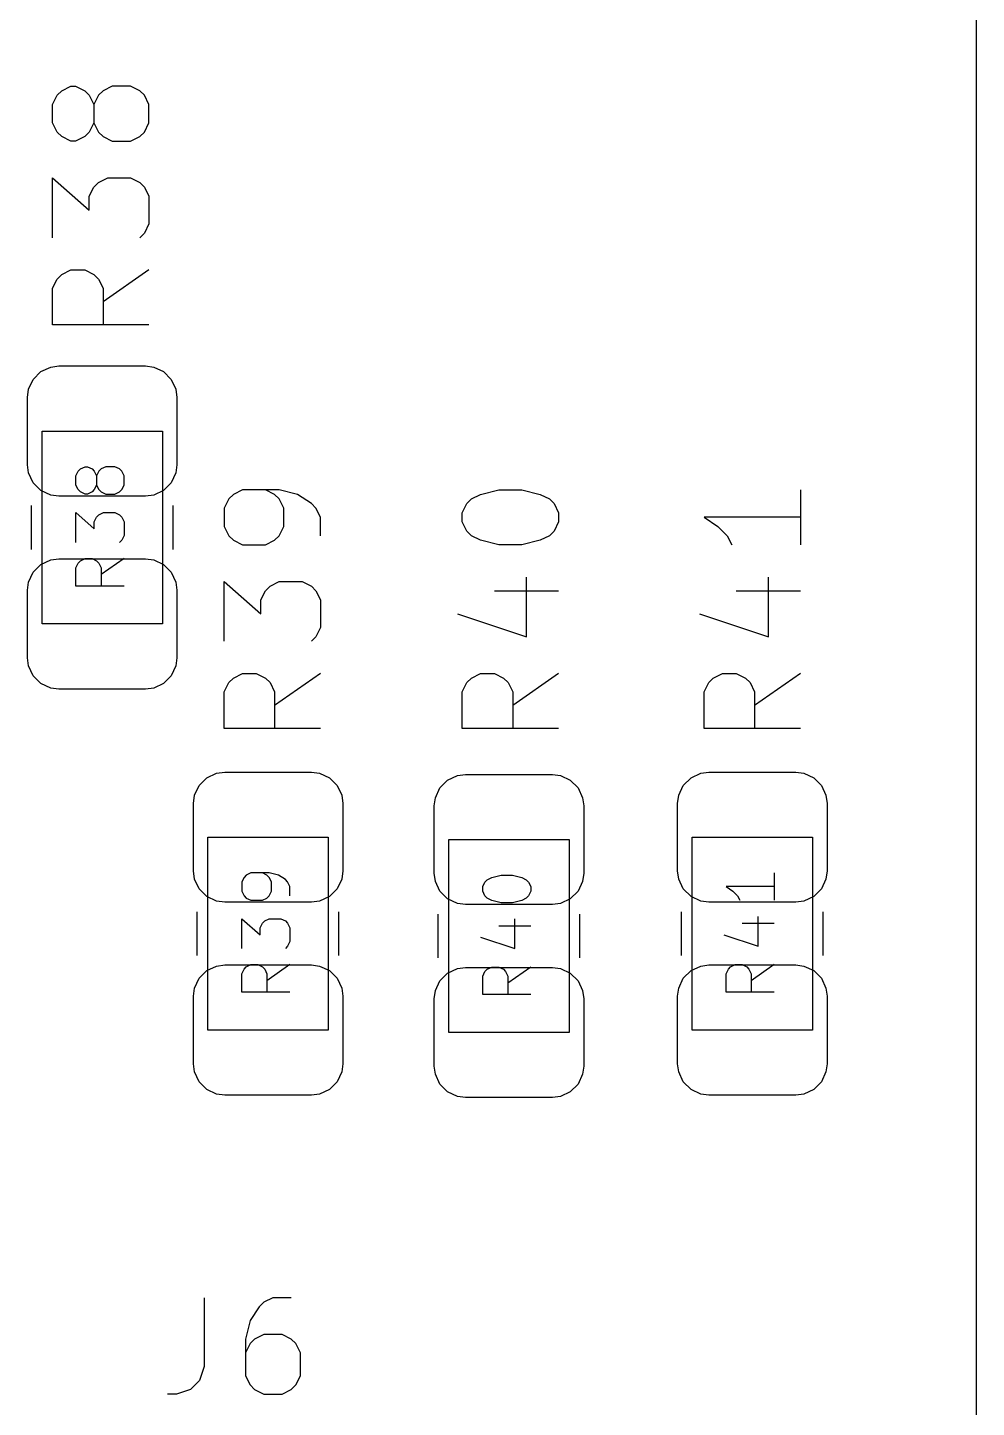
# Model space of a CAD drawing. Header units: millimetres. Extents: x 132 to 276, y -210 to -42.
# Drawn here: x 265.65 to 275.5, y -77.06 to -62.76 of the extents above; entities that cross this region are included whole.
import ezdxf

# ---------------------------------------------------------------- set-up
doc = ezdxf.new("R2010")
doc.units = ezdxf.units.MM
for name, color, linetype in [('BLACK', 7, 'CONTINUOUS'), ('GRAY3', 9, 'CONTINUOUS'), ('LYELLOW', 51, 'CONTINUOUS'), ('WHITE', 7, 'CONTINUOUS')]:
    doc.layers.add(name, color=color, linetype=linetype)

msp = doc.modelspace()

# ---------------------------------------------------------------- linework, layer by layer
at = {"layer": 'BLACK', "linetype": 'CONTINUOUS'}
for p, q in [((265.713775, -66.403587), (265.793587, -66.323775)), ((265.793587, -66.323775), (265.895883, -66.276074)), ((265.895883, -66.276074), (265.98, -66.265001)), ((265.98, -66.265001), (266.880001, -66.265)), ((266.880001, -66.265), (266.964117, -66.276074)), ((266.964117, -66.276074), (267.066413, -66.323775)), ((267.066413, -66.323775), (267.146225, -66.403587)), ((265.655, -66.589999), (265.666074, -66.505883)), ((265.666074, -66.505883), (265.713775, -66.403587)), ((267.146225, -66.403587), (267.193926, -66.505883)), ((267.193926, -66.505883), (267.204999, -66.59)), ((265.655001, -67.29), (265.655, -66.589999)), ((267.204999, -66.59), (267.205, -67.290001)), ((265.666074, -67.374117), (265.655001, -67.29)), ((265.713775, -67.476413), (265.666074, -67.374117)), ((267.193926, -67.374117), (267.146225, -67.476413)), ((267.205, -67.290001), (267.193926, -67.374117)), ((265.793587, -67.556225), (265.713775, -67.476413)), ((267.146225, -67.476413), (267.066413, -67.556225)), ((265.895883, -67.603926), (265.793587, -67.556225)), ((265.979999, -67.615), (265.895883, -67.603926)), ((266.88, -67.614999), (265.979999, -67.615)), ((266.964117, -67.603926), (266.88, -67.614999)), ((267.066413, -67.556225), (266.964117, -67.603926)), ((265.713775, -68.403587), (265.793587, -68.323775)), ((265.793587, -68.323775), (265.895883, -68.276074)), ((265.895883, -68.276074), (265.98, -68.265001)), ((265.98, -68.265001), (266.880001, -68.265)), ((266.880001, -68.265), (266.964117, -68.276074)), ((266.964117, -68.276074), (267.066413, -68.323775)), ((267.066413, -68.323775), (267.146225, -68.403587)), ((265.655, -68.589999), (265.666074, -68.505883)), ((265.666074, -68.505883), (265.713775, -68.403587)), ((267.146225, -68.403587), (267.193926, -68.505883)), ((267.193926, -68.505883), (267.204999, -68.59)), ((265.655001, -69.29), (265.655, -68.589999)), ((267.204999, -68.59), (267.205, -69.290001)), ((265.666074, -69.374117), (265.655001, -69.29)), ((265.713775, -69.476413), (265.666074, -69.374117)), ((267.193926, -69.374117), (267.146225, -69.476413)), ((267.205, -69.290001), (267.193926, -69.374117)), ((265.793587, -69.556225), (265.713775, -69.476413)), ((267.146225, -69.476413), (267.066413, -69.556225)), ((265.895883, -69.603926), (265.793587, -69.556225)), ((265.979999, -69.615), (265.895883, -69.603926)), ((266.88, -69.614999), (265.979999, -69.615)), ((266.964117, -69.603926), (266.88, -69.614999)), ((267.066413, -69.556225), (266.964117, -69.603926)), ((267.513587, -70.533775), (267.615883, -70.486074)), ((267.615883, -70.486074), (267.7, -70.475001)), ((267.7, -70.475001), (268.600001, -70.475)), ((268.600001, -70.475), (268.684117, -70.486074)), ((268.684117, -70.486074), (268.786413, -70.533775)), ((270.013587, -70.558775), (270.115883, -70.511074)), ((270.115883, -70.511074), (270.2, -70.500001)), ((270.2, -70.500001), (271.100001, -70.5)), ((271.100001, -70.5), (271.184117, -70.511074)), ((271.184117, -70.511074), (271.286413, -70.558775)), ((272.538587, -70.533775), (272.640883, -70.486074)), ((272.640883, -70.486074), (272.725, -70.475001)), ((272.725, -70.475001), (273.625001, -70.475)), ((273.625001, -70.475), (273.709117, -70.486074)), ((273.709117, -70.486074), (273.811413, -70.533775)), ((267.386074, -70.715883), (267.433775, -70.613587)), ((267.433775, -70.613587), (267.513587, -70.533775)), ((268.786413, -70.533775), (268.866225, -70.613587)), ((268.866225, -70.613587), (268.913926, -70.715883)), ((269.886074, -70.740883), (269.933775, -70.638587)), ((269.933775, -70.638587), (270.013587, -70.558775)), ((271.286413, -70.558775), (271.366225, -70.638587)), ((271.366225, -70.638587), (271.413926, -70.740883)), ((272.411074, -70.715883), (272.458775, -70.613587)), ((272.458775, -70.613587), (272.538587, -70.533775)), ((273.811413, -70.533775), (273.891225, -70.613587)), ((273.891225, -70.613587), (273.938926, -70.715883)), ((267.375, -70.799999), (267.386074, -70.715883)), ((267.375001, -71.5), (267.375, -70.799999)), ((268.913926, -70.715883), (268.924999, -70.8)), ((268.924999, -70.8), (268.925, -71.500001)), ((269.875, -70.824999), (269.886074, -70.740883)), ((271.413926, -70.740883), (271.424999, -70.825)), ((272.4, -70.799999), (272.411074, -70.715883)), ((272.400001, -71.5), (272.4, -70.799999)), ((273.938926, -70.715883), (273.949999, -70.8)), ((273.949999, -70.8), (273.95, -71.500001)), ((269.875001, -71.525), (269.875, -70.824999)), ((271.424999, -70.825), (271.425, -71.525001)), ((267.386074, -71.584117), (267.375001, -71.5)), ((268.925, -71.500001), (268.913926, -71.584117)), ((269.886074, -71.609117), (269.875001, -71.525)), ((271.425, -71.525001), (271.413926, -71.609117)), ((272.411074, -71.584117), (272.400001, -71.5)), ((273.95, -71.500001), (273.938926, -71.584117)), ((267.433775, -71.686413), (267.386074, -71.584117)), ((268.913926, -71.584117), (268.866225, -71.686413)), ((269.933775, -71.711413), (269.886074, -71.609117)), ((271.413926, -71.609117), (271.366225, -71.711413)), ((272.458775, -71.686413), (272.411074, -71.584117)), ((273.938926, -71.584117), (273.891225, -71.686413)), ((267.513587, -71.766225), (267.433775, -71.686413)), ((267.615883, -71.813926), (267.513587, -71.766225)), ((267.699999, -71.825), (267.615883, -71.813926)), ((268.684117, -71.813926), (268.6, -71.824999)), ((268.786413, -71.766225), (268.684117, -71.813926)), ((268.866225, -71.686413), (268.786413, -71.766225)), ((270.013587, -71.791225), (269.933775, -71.711413)), ((270.115883, -71.838926), (270.013587, -71.791225)), ((271.286413, -71.791225), (271.184117, -71.838926)), ((271.366225, -71.711413), (271.286413, -71.791225)), ((272.538587, -71.766225), (272.458775, -71.686413)), ((272.640883, -71.813926), (272.538587, -71.766225)), ((272.724999, -71.825), (272.640883, -71.813926)), ((273.709117, -71.813926), (273.625, -71.824999)), ((273.811413, -71.766225), (273.709117, -71.813926)), ((273.891225, -71.686413), (273.811413, -71.766225)), ((268.6, -71.824999), (267.699999, -71.825)), ((270.199999, -71.85), (270.115883, -71.838926)), ((271.1, -71.849999), (270.199999, -71.85)), ((271.184117, -71.838926), (271.1, -71.849999)), ((273.625, -71.824999), (272.724999, -71.825)), ((267.513587, -72.533775), (267.615883, -72.486074)), ((267.615883, -72.486074), (267.7, -72.475001)), ((267.7, -72.475001), (268.600001, -72.475)), ((268.600001, -72.475), (268.684117, -72.486074)), ((268.684117, -72.486074), (268.786413, -72.533775)), ((270.013587, -72.558775), (270.115883, -72.511074)), ((270.115883, -72.511074), (270.2, -72.500001)), ((270.2, -72.500001), (271.100001, -72.5)), ((271.100001, -72.5), (271.184117, -72.511074)), ((271.184117, -72.511074), (271.286413, -72.558775)), ((272.538587, -72.533775), (272.640883, -72.486074)), ((272.640883, -72.486074), (272.725, -72.475001)), ((272.725, -72.475001), (273.625001, -72.475)), ((273.625001, -72.475), (273.709117, -72.486074)), ((273.709117, -72.486074), (273.811413, -72.533775)), ((267.386074, -72.715883), (267.433775, -72.613587)), ((267.433775, -72.613587), (267.513587, -72.533775)), ((268.786413, -72.533775), (268.866225, -72.613587)), ((268.866225, -72.613587), (268.913926, -72.715883)), ((269.886074, -72.740883), (269.933775, -72.638587)), ((269.933775, -72.638587), (270.013587, -72.558775)), ((271.286413, -72.558775), (271.366225, -72.638587)), ((271.366225, -72.638587), (271.413926, -72.740883)), ((272.411074, -72.715883), (272.458775, -72.613587)), ((272.458775, -72.613587), (272.538587, -72.533775)), ((273.811413, -72.533775), (273.891225, -72.613587)), ((273.891225, -72.613587), (273.938926, -72.715883)), ((267.375, -72.799999), (267.386074, -72.715883)), ((267.375001, -73.5), (267.375, -72.799999)), ((268.913926, -72.715883), (268.924999, -72.8)), ((268.924999, -72.8), (268.925, -73.500001)), ((269.875, -72.824999), (269.886074, -72.740883)), ((271.413926, -72.740883), (271.424999, -72.825)), ((272.4, -72.799999), (272.411074, -72.715883)), ((272.400001, -73.5), (272.4, -72.799999)), ((273.938926, -72.715883), (273.949999, -72.8)), ((273.949999, -72.8), (273.95, -73.500001)), ((269.875001, -73.525), (269.875, -72.824999)), ((271.424999, -72.825), (271.425, -73.525001)), ((267.386074, -73.584117), (267.375001, -73.5)), ((268.925, -73.500001), (268.913926, -73.584117)), ((269.886074, -73.609117), (269.875001, -73.525)), ((271.425, -73.525001), (271.413926, -73.609117)), ((272.411074, -73.584117), (272.400001, -73.5)), ((273.95, -73.500001), (273.938926, -73.584117)), ((267.433775, -73.686413), (267.386074, -73.584117)), ((268.913926, -73.584117), (268.866225, -73.686413)), ((269.933775, -73.711413), (269.886074, -73.609117)), ((271.413926, -73.609117), (271.366225, -73.711413)), ((272.458775, -73.686413), (272.411074, -73.584117)), ((273.938926, -73.584117), (273.891225, -73.686413)), ((267.513587, -73.766225), (267.433775, -73.686413)), ((267.615883, -73.813926), (267.513587, -73.766225)), ((267.699999, -73.825), (267.615883, -73.813926)), ((268.684117, -73.813926), (268.6, -73.824999)), ((268.786413, -73.766225), (268.684117, -73.813926)), ((268.866225, -73.686413), (268.786413, -73.766225)), ((270.013587, -73.791225), (269.933775, -73.711413)), ((270.115883, -73.838926), (270.013587, -73.791225)), ((271.286413, -73.791225), (271.184117, -73.838926)), ((271.366225, -73.711413), (271.286413, -73.791225)), ((272.538587, -73.766225), (272.458775, -73.686413)), ((272.640883, -73.813926), (272.538587, -73.766225)), ((272.724999, -73.825), (272.640883, -73.813926)), ((273.709117, -73.813926), (273.625, -73.824999)), ((273.811413, -73.766225), (273.709117, -73.813926)), ((273.891225, -73.686413), (273.811413, -73.766225)), ((268.6, -73.824999), (267.699999, -73.825)), ((270.199999, -73.85), (270.115883, -73.838926)), ((271.1, -73.849999), (270.199999, -73.85)), ((271.184117, -73.838926), (271.1, -73.849999)), ((273.625, -73.824999), (272.724999, -73.825))]:
    msp.add_line(p, q, dxfattribs=at)
at = {"layer": 'GRAY3', "linetype": 'CONTINUOUS'}
for p, q in [((265.805, -66.94), (267.055, -66.94)), ((265.805, -68.94), (265.805, -66.94)), ((267.055, -66.94), (267.055, -68.94)), ((266.157149, -67.404285), (266.180959, -67.356666)), ((266.180959, -67.356666), (266.204768, -67.332857)), ((266.204768, -67.332857), (266.252387, -67.309047)), ((266.252387, -67.309047), (266.276197, -67.309047)), ((266.276197, -67.309047), (266.323816, -67.332857)), ((266.323816, -67.332857), (266.347625, -67.356666)), ((266.347625, -67.356666), (266.371435, -67.404285)), ((266.395244, -67.356666), (266.371435, -67.404285)), ((266.419054, -67.332857), (266.395244, -67.356666)), ((266.466673, -67.309047), (266.419054, -67.332857)), ((266.561911, -67.309047), (266.466673, -67.309047)), ((266.60953, -67.332857), (266.561911, -67.309047)), ((266.63334, -67.356666), (266.60953, -67.332857)), ((266.657149, -67.404285), (266.63334, -67.356666)), ((266.157149, -67.499523), (266.157149, -67.404285)), ((266.180959, -67.547142), (266.157149, -67.499523)), ((266.371435, -67.499523), (266.347625, -67.547142)), ((266.371435, -67.404285), (266.371435, -67.499523)), ((266.371435, -67.499523), (266.395244, -67.547142)), ((266.63334, -67.547142), (266.657149, -67.499523)), ((266.657149, -67.499523), (266.657149, -67.404285)), ((266.204768, -67.570952), (266.180959, -67.547142)), ((266.252387, -67.594761), (266.204768, -67.570952)), ((266.276197, -67.594761), (266.252387, -67.594761)), ((266.323816, -67.570952), (266.276197, -67.594761)), ((266.347625, -67.547142), (266.323816, -67.570952)), ((266.395244, -67.547142), (266.419054, -67.570952)), ((266.419054, -67.570952), (266.466673, -67.594761)), ((266.466673, -67.594761), (266.561911, -67.594761)), ((266.561911, -67.594761), (266.60953, -67.570952)), ((266.60953, -67.570952), (266.63334, -67.547142)), ((266.157149, -68.094761), (266.157149, -67.785237)), ((266.157149, -67.785237), (266.347625, -67.951904)), ((266.371435, -67.832856), (266.395244, -67.809047)), ((266.395244, -67.809047), (266.442863, -67.785237)), ((266.442863, -67.785237), (266.561911, -67.785237)), ((266.561911, -67.785237), (266.60953, -67.809047)), ((266.60953, -67.809047), (266.63334, -67.832856)), ((266.347625, -67.880475), (266.371435, -67.832856)), ((266.347625, -67.951904), (266.347625, -67.880475)), ((266.63334, -67.832856), (266.657149, -67.880475)), ((266.657149, -67.880475), (266.657149, -68.023332)), ((266.63334, -68.070951), (266.60953, -68.094761)), ((266.657149, -68.023332), (266.63334, -68.070951)), ((266.157149, -68.356666), (266.180959, -68.309047)), ((266.157149, -68.547142), (266.157149, -68.356666)), ((266.180959, -68.309047), (266.204768, -68.285237)), ((266.204768, -68.285237), (266.252387, -68.261428)), ((266.252387, -68.261428), (266.323816, -68.261428)), ((266.323816, -68.261428), (266.371435, -68.285237)), ((266.371435, -68.285237), (266.395244, -68.309047)), ((266.395244, -68.309047), (266.419054, -68.356666)), ((266.657149, -68.261428), (266.419054, -68.428094)), ((266.419054, -68.356666), (266.419054, -68.547142)), ((266.657149, -68.547142), (266.157149, -68.547142)), ((267.055, -68.94), (265.805, -68.94)), ((267.525, -71.15), (268.775, -71.15)), ((267.525, -73.15), (267.525, -71.15)), ((268.775, -71.15), (268.775, -73.15)), ((270.025, -71.175), (271.275, -71.175)), ((270.025, -73.175), (270.025, -71.175)), ((271.275, -71.175), (271.275, -73.175)), ((272.55, -71.15), (273.8, -71.15)), ((272.55, -73.15), (272.55, -71.15)), ((273.8, -71.15), (273.8, -73.15)), ((267.972387, -71.519047), (267.924768, -71.542857)), ((268.162863, -71.519047), (267.972387, -71.519047)), ((268.139054, -71.542857), (268.091435, -71.519047)), ((268.258101, -71.542857), (268.162863, -71.519047)), ((273.402149, -71.519047), (273.402149, -71.804761)), ((267.900959, -71.566666), (267.877149, -71.614285)), ((267.877149, -71.614285), (267.877149, -71.709523)), ((267.924768, -71.542857), (267.900959, -71.566666)), ((268.162863, -71.566666), (268.139054, -71.542857)), ((268.186673, -71.614285), (268.162863, -71.566666)), ((268.186673, -71.709523), (268.186673, -71.614285)), ((268.32953, -71.590476), (268.258101, -71.542857)), ((268.35334, -71.614285), (268.32953, -71.590476)), ((268.377149, -71.661904), (268.35334, -71.614285)), ((268.377149, -71.757142), (268.377149, -71.661904)), ((270.377149, -71.663095), (270.400959, -71.615476)), ((270.377149, -71.710714), (270.377149, -71.663095)), ((270.400959, -71.615476), (270.424768, -71.591666)), ((270.424768, -71.591666), (270.472387, -71.567857)), ((270.472387, -71.567857), (270.567625, -71.544047)), ((270.567625, -71.544047), (270.686673, -71.544047)), ((270.686673, -71.544047), (270.781911, -71.567857)), ((270.781911, -71.567857), (270.82953, -71.591666)), ((270.82953, -71.591666), (270.85334, -71.615476)), ((270.85334, -71.615476), (270.877149, -71.663095)), ((270.877149, -71.663095), (270.877149, -71.710714)), ((273.402149, -71.661904), (272.902149, -71.661904)), ((272.902149, -71.661904), (272.973578, -71.709523)), ((267.877149, -71.709523), (267.900959, -71.757142)), ((267.900959, -71.757142), (267.924768, -71.780952)), ((267.924768, -71.780952), (267.972387, -71.804761)), ((267.972387, -71.804761), (268.091435, -71.804761)), ((268.091435, -71.804761), (268.139054, -71.780952)), ((268.139054, -71.780952), (268.162863, -71.757142)), ((268.162863, -71.757142), (268.186673, -71.709523)), ((270.400959, -71.758333), (270.377149, -71.710714)), ((270.424768, -71.782142), (270.400959, -71.758333)), ((270.472387, -71.805952), (270.424768, -71.782142)), ((270.567625, -71.829761), (270.472387, -71.805952)), ((270.781911, -71.805952), (270.686673, -71.829761)), ((270.82953, -71.782142), (270.781911, -71.805952)), ((270.85334, -71.758333), (270.82953, -71.782142)), ((270.877149, -71.710714), (270.85334, -71.758333)), ((272.973578, -71.709523), (273.021197, -71.757142)), ((273.021197, -71.757142), (273.045006, -71.804761)), ((270.686673, -71.829761), (270.567625, -71.829761)), ((267.877149, -72.304761), (267.877149, -71.995237)), ((267.877149, -71.995237), (268.067625, -72.161904)), ((268.067625, -72.090475), (268.091435, -72.042856)), ((268.067625, -72.161904), (268.067625, -72.090475)), ((268.091435, -72.042856), (268.115244, -72.019047)), ((268.115244, -72.019047), (268.162863, -71.995237)), ((268.162863, -71.995237), (268.281911, -71.995237)), ((268.281911, -71.995237), (268.32953, -72.019047)), ((268.32953, -72.019047), (268.35334, -72.042856)), ((268.35334, -72.042856), (268.377149, -72.090475)), ((268.377149, -72.090475), (268.377149, -72.233332)), ((270.543816, -72.067856), (270.877149, -72.067856)), ((270.710482, -72.305951), (270.710482, -71.996428)), ((273.068816, -72.042856), (273.402149, -72.042856)), ((273.235482, -72.280951), (273.235482, -71.971428)), ((268.377149, -72.233332), (268.35334, -72.280951)), ((270.35334, -72.186904), (270.710482, -72.305951)), ((272.87834, -72.161904), (273.235482, -72.280951)), ((268.35334, -72.280951), (268.32953, -72.304761)), ((267.877149, -72.566666), (267.900959, -72.519047)), ((267.900959, -72.519047), (267.924768, -72.495237)), ((267.924768, -72.495237), (267.972387, -72.471428)), ((267.972387, -72.471428), (268.043816, -72.471428)), ((268.043816, -72.471428), (268.091435, -72.495237)), ((268.091435, -72.495237), (268.115244, -72.519047)), ((268.115244, -72.519047), (268.139054, -72.566666)), ((268.377149, -72.471428), (268.139054, -72.638094)), ((270.400959, -72.544047), (270.424768, -72.520237)), ((270.424768, -72.520237), (270.472387, -72.496428)), ((270.472387, -72.496428), (270.543816, -72.496428)), ((270.543816, -72.496428), (270.591435, -72.520237)), ((270.591435, -72.520237), (270.615244, -72.544047)), ((270.877149, -72.496428), (270.639054, -72.663094)), ((272.902149, -72.566666), (272.925959, -72.519047)), ((272.925959, -72.519047), (272.949768, -72.495237)), ((272.949768, -72.495237), (272.997387, -72.471428)), ((272.997387, -72.471428), (273.068816, -72.471428)), ((273.068816, -72.471428), (273.116435, -72.495237)), ((273.116435, -72.495237), (273.140244, -72.519047)), ((273.140244, -72.519047), (273.164054, -72.566666)), ((273.402149, -72.471428), (273.164054, -72.638094)), ((267.877149, -72.757142), (267.877149, -72.566666)), ((268.139054, -72.566666), (268.139054, -72.757142)), ((270.377149, -72.591666), (270.400959, -72.544047)), ((270.377149, -72.782142), (270.377149, -72.591666)), ((270.615244, -72.544047), (270.639054, -72.591666)), ((270.639054, -72.591666), (270.639054, -72.782142)), ((272.902149, -72.757142), (272.902149, -72.566666)), ((273.164054, -72.566666), (273.164054, -72.757142)), ((268.377149, -72.757142), (267.877149, -72.757142)), ((270.877149, -72.782142), (270.377149, -72.782142)), ((273.402149, -72.757142), (272.902149, -72.757142)), ((268.775, -73.15), (267.525, -73.15)), ((271.275, -73.175), (270.025, -73.175)), ((273.8, -73.15), (272.55, -73.15))]:
    msp.add_line(p, q, dxfattribs=at)
at = {"layer": 'LYELLOW', "linetype": 'CONTINUOUS'}
for p, q in [((266.010057, -63.410714), (266.105295, -63.363095)), ((266.105295, -63.363095), (266.152914, -63.363095)), ((266.152914, -63.363095), (266.248152, -63.410714)), ((266.533866, -63.363095), (266.438628, -63.410714)), ((266.724342, -63.363095), (266.533866, -63.363095)), ((266.81958, -63.410714), (266.724342, -63.363095)), ((265.914819, -63.553571), (265.962438, -63.458333)), ((265.962438, -63.458333), (266.010057, -63.410714)), ((266.248152, -63.410714), (266.295771, -63.458333)), ((266.295771, -63.458333), (266.34339, -63.553571)), ((266.391009, -63.458333), (266.34339, -63.553571)), ((266.438628, -63.410714), (266.391009, -63.458333)), ((266.8672, -63.458333), (266.81958, -63.410714)), ((266.914819, -63.553571), (266.8672, -63.458333)), ((265.914819, -63.744047), (265.914819, -63.553571)), ((266.34339, -63.553571), (266.34339, -63.744047)), ((266.914819, -63.744047), (266.914819, -63.553571)), ((265.962438, -63.839285), (265.914819, -63.744047)), ((266.34339, -63.744047), (266.295771, -63.839285)), ((266.34339, -63.744047), (266.391009, -63.839285)), ((266.8672, -63.839285), (266.914819, -63.744047)), ((266.010057, -63.886904), (265.962438, -63.839285)), ((266.105295, -63.934523), (266.010057, -63.886904)), ((266.152914, -63.934523), (266.105295, -63.934523)), ((266.248152, -63.886904), (266.152914, -63.934523)), ((266.295771, -63.839285), (266.248152, -63.886904)), ((266.391009, -63.839285), (266.438628, -63.886904)), ((266.438628, -63.886904), (266.533866, -63.934523)), ((266.533866, -63.934523), (266.724342, -63.934523)), ((266.724342, -63.934523), (266.81958, -63.886904)), ((266.81958, -63.886904), (266.8672, -63.839285)), ((265.914819, -64.934523), (265.914819, -64.315476)), ((265.914819, -64.315476), (266.295771, -64.648809)), ((266.34339, -64.410714), (266.391009, -64.363095)), ((266.391009, -64.363095), (266.486247, -64.315476)), ((266.486247, -64.315476), (266.724342, -64.315476)), ((266.724342, -64.315476), (266.81958, -64.363095)), ((266.81958, -64.363095), (266.8672, -64.410714)), ((266.295771, -64.505952), (266.34339, -64.410714)), ((266.295771, -64.648809), (266.295771, -64.505952)), ((266.8672, -64.410714), (266.914819, -64.505952)), ((266.914819, -64.505952), (266.914819, -64.791666)), ((266.914819, -64.791666), (266.8672, -64.886904)), ((266.8672, -64.886904), (266.81958, -64.934523)), ((265.914819, -65.458333), (265.962438, -65.363095)), ((265.962438, -65.363095), (266.010057, -65.315476)), ((266.010057, -65.315476), (266.105295, -65.267857)), ((266.105295, -65.267857), (266.248152, -65.267857)), ((266.248152, -65.267857), (266.34339, -65.315476)), ((266.34339, -65.315476), (266.391009, -65.363095)), ((266.391009, -65.363095), (266.438628, -65.458333)), ((266.914819, -65.267857), (266.438628, -65.60119)), ((265.914819, -65.839285), (265.914819, -65.458333)), ((266.438628, -65.458333), (266.438628, -65.839285)), ((266.914819, -65.839285), (265.914819, -65.839285)), ((267.742438, -67.643333), (267.694819, -67.738571)), ((267.790057, -67.595714), (267.742438, -67.643333)), ((267.885295, -67.548095), (267.790057, -67.595714)), ((268.266247, -67.548095), (267.885295, -67.548095)), ((268.218628, -67.595714), (268.12339, -67.548095)), ((268.266247, -67.643333), (268.218628, -67.595714)), ((268.456723, -67.595714), (268.266247, -67.548095)), ((268.313866, -67.738571), (268.266247, -67.643333)), ((268.59958, -67.690952), (268.456723, -67.595714)), ((270.212438, -67.690952), (270.260057, -67.643333)), ((270.260057, -67.643333), (270.355295, -67.595714)), ((270.355295, -67.595714), (270.545771, -67.548095)), ((270.545771, -67.548095), (270.783866, -67.548095)), ((270.783866, -67.548095), (270.974342, -67.595714)), ((270.974342, -67.595714), (271.06958, -67.643333)), ((271.06958, -67.643333), (271.1172, -67.690952)), ((273.674819, -67.548095), (273.674819, -68.119523)), ((265.695, -68.167064), (265.695, -67.712936)), ((267.165, -68.167064), (267.165, -67.712936)), ((267.694819, -67.738571), (267.694819, -67.929047)), ((268.313866, -67.929047), (268.313866, -67.738571)), ((268.6472, -67.738571), (268.59958, -67.690952)), ((268.694819, -67.833809), (268.6472, -67.738571)), ((270.164819, -67.78619), (270.212438, -67.690952)), ((270.164819, -67.881428), (270.164819, -67.78619)), ((271.1172, -67.690952), (271.164819, -67.78619)), ((271.164819, -67.78619), (271.164819, -67.881428)), ((267.694819, -67.929047), (267.742438, -68.024285)), ((268.266247, -68.024285), (268.313866, -67.929047)), ((268.694819, -68.024285), (268.694819, -67.833809)), ((270.212438, -67.976666), (270.164819, -67.881428)), ((271.164819, -67.881428), (271.1172, -67.976666)), ((273.674819, -67.833809), (272.674819, -67.833809)), ((272.674819, -67.833809), (272.817676, -67.929047)), ((272.817676, -67.929047), (272.912914, -68.024285)), ((267.742438, -68.024285), (267.790057, -68.071904)), ((267.790057, -68.071904), (267.885295, -68.119523)), ((268.12339, -68.119523), (268.218628, -68.071904)), ((268.218628, -68.071904), (268.266247, -68.024285)), ((270.260057, -68.024285), (270.212438, -67.976666)), ((270.355295, -68.071904), (270.260057, -68.024285)), ((270.545771, -68.119523), (270.355295, -68.071904)), ((270.974342, -68.071904), (270.783866, -68.119523)), ((271.06958, -68.024285), (270.974342, -68.071904)), ((271.1172, -67.976666), (271.06958, -68.024285)), ((272.912914, -68.024285), (272.960533, -68.119523)), ((267.885295, -68.119523), (268.12339, -68.119523)), ((270.783866, -68.119523), (270.545771, -68.119523)), ((267.694819, -69.119523), (267.694819, -68.500476)), ((267.694819, -68.500476), (268.075771, -68.833809)), ((268.171009, -68.548095), (268.266247, -68.500476)), ((268.266247, -68.500476), (268.504342, -68.500476)), ((268.504342, -68.500476), (268.59958, -68.548095)), ((270.831485, -69.071904), (270.831485, -68.452857)), ((273.341485, -69.071904), (273.341485, -68.452857)), ((268.075771, -68.690952), (268.12339, -68.595714)), ((268.12339, -68.595714), (268.171009, -68.548095)), ((268.59958, -68.548095), (268.6472, -68.595714)), ((268.6472, -68.595714), (268.694819, -68.690952)), ((270.498152, -68.595714), (271.164819, -68.595714)), ((273.008152, -68.595714), (273.674819, -68.595714)), ((268.075771, -68.833809), (268.075771, -68.690952)), ((268.694819, -68.690952), (268.694819, -68.976666)), ((270.1172, -68.833809), (270.831485, -69.071904)), ((272.6272, -68.833809), (273.341485, -69.071904)), ((268.6472, -69.071904), (268.59958, -69.119523)), ((268.694819, -68.976666), (268.6472, -69.071904)), ((267.742438, -69.548095), (267.790057, -69.500476)), ((267.790057, -69.500476), (267.885295, -69.452857)), ((267.885295, -69.452857), (268.028152, -69.452857)), ((268.028152, -69.452857), (268.12339, -69.500476)), ((268.12339, -69.500476), (268.171009, -69.548095)), ((268.694819, -69.452857), (268.218628, -69.78619)), ((270.212438, -69.548095), (270.260057, -69.500476)), ((270.260057, -69.500476), (270.355295, -69.452857)), ((270.355295, -69.452857), (270.498152, -69.452857)), ((270.498152, -69.452857), (270.59339, -69.500476)), ((270.59339, -69.500476), (270.641009, -69.548095)), ((271.164819, -69.452857), (270.688628, -69.78619)), ((272.722438, -69.548095), (272.770057, -69.500476)), ((272.770057, -69.500476), (272.865295, -69.452857)), ((272.865295, -69.452857), (273.008152, -69.452857)), ((273.008152, -69.452857), (273.10339, -69.500476)), ((273.10339, -69.500476), (273.151009, -69.548095)), ((273.674819, -69.452857), (273.198628, -69.78619)), ((267.694819, -69.643333), (267.742438, -69.548095)), ((267.694819, -70.024285), (267.694819, -69.643333)), ((268.171009, -69.548095), (268.218628, -69.643333)), ((268.218628, -69.643333), (268.218628, -70.024285)), ((270.164819, -69.643333), (270.212438, -69.548095)), ((270.164819, -70.024285), (270.164819, -69.643333)), ((270.641009, -69.548095), (270.688628, -69.643333)), ((270.688628, -69.643333), (270.688628, -70.024285)), ((272.674819, -69.643333), (272.722438, -69.548095)), ((272.674819, -70.024285), (272.674819, -69.643333)), ((273.151009, -69.548095), (273.198628, -69.643333)), ((273.198628, -69.643333), (273.198628, -70.024285)), ((268.694819, -70.024285), (267.694819, -70.024285)), ((271.164819, -70.024285), (270.164819, -70.024285)), ((273.674819, -70.024285), (272.674819, -70.024285)), ((267.415, -72.377064), (267.415, -71.922936)), ((268.885, -72.377064), (268.885, -71.922936)), ((269.915, -72.402064), (269.915, -71.947936)), ((271.385, -72.402064), (271.385, -71.947936)), ((272.44, -72.377064), (272.44, -71.922936)), ((273.91, -72.377064), (273.91, -71.922936)), ((267.486666, -75.924819), (267.486666, -76.639104)), ((268.200952, -75.924819), (268.105714, -75.972438)), ((268.391428, -75.924819), (268.200952, -75.924819)), ((268.058095, -76.020057), (267.962857, -76.162914)), ((268.105714, -75.972438), (268.058095, -76.020057)), ((267.962857, -76.162914), (267.915238, -76.35339)), ((267.915238, -76.35339), (267.915238, -76.734342)), ((268.010476, -76.35339), (267.962857, -76.401009)), ((268.105714, -76.305771), (268.010476, -76.35339)), ((268.29619, -76.305771), (268.105714, -76.305771)), ((268.391428, -76.35339), (268.29619, -76.305771)), ((268.439047, -76.401009), (268.391428, -76.35339)), ((267.962857, -76.401009), (267.915238, -76.496247)), ((268.486666, -76.496247), (268.439047, -76.401009)), ((268.486666, -76.734342), (268.486666, -76.496247)), ((267.486666, -76.639104), (267.439047, -76.781961)), ((267.439047, -76.781961), (267.343809, -76.8772)), ((267.915238, -76.734342), (267.962857, -76.82958)), ((268.439047, -76.82958), (268.486666, -76.734342)), ((267.200952, -76.924819), (267.105714, -76.924819)), ((267.343809, -76.8772), (267.200952, -76.924819)), ((267.962857, -76.82958), (268.010476, -76.8772)), ((268.010476, -76.8772), (268.105714, -76.924819)), ((268.105714, -76.924819), (268.29619, -76.924819)), ((268.29619, -76.924819), (268.391428, -76.8772)), ((268.391428, -76.8772), (268.439047, -76.82958))]:
    msp.add_line(p, q, dxfattribs=at)
at = {"layer": 'WHITE', "linetype": 'CONTINUOUS'}
msp.add_line((275.5, -133.5), (275.5, -49.5), dxfattribs=at)

doc.saveas('drawing.dxf')
